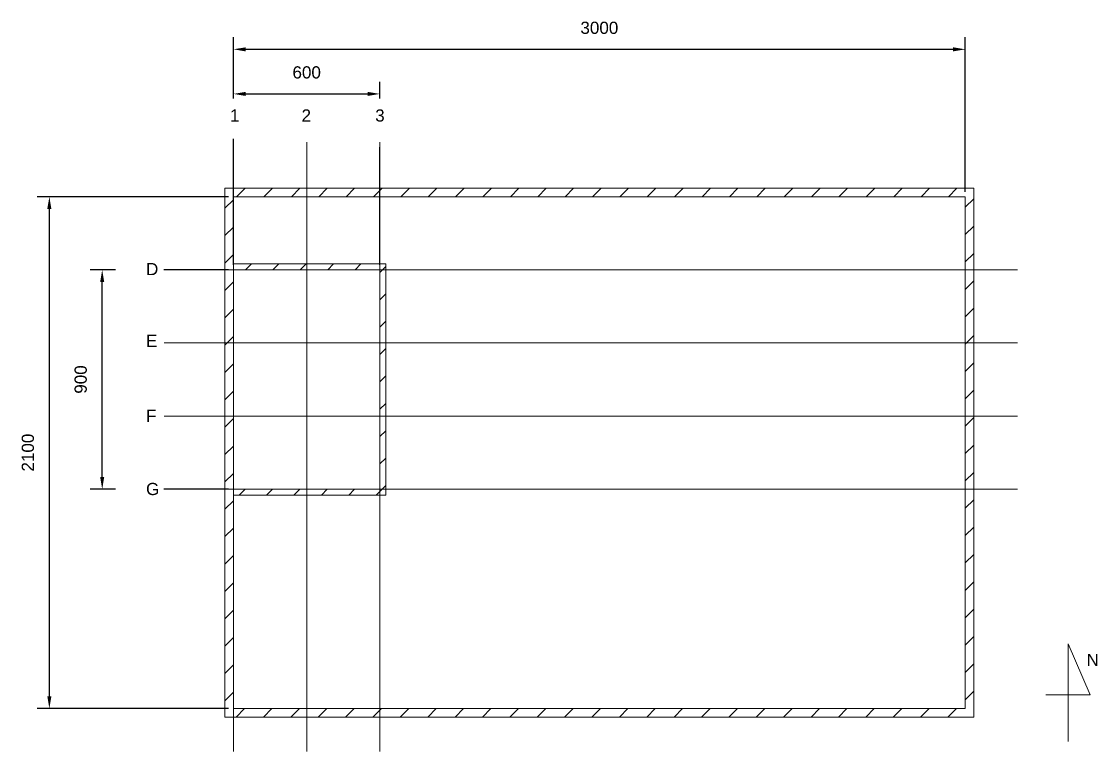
# Model space of a CAD drawing. Header units: millimetres. Extents: x 59762 to 60194, y -87842 to -87548.
# Drawn here: x 59775.29 to 59819.41, y -87580.44 to -87550.49 of the extents above; entities that cross this region are included whole.
import ezdxf

# ---------------------------------------------------------------- set-up
doc = ezdxf.new("R2010")
doc.units = ezdxf.units.MM
doc.linetypes.add('JIS_02_1.2', pattern=[2.5, 1.25, -1.25])
doc.layers.add('opisy', color=7, linetype='Continuous', lineweight=13)
doc.layers.add('wymiary', color=7, linetype='Continuous', lineweight=13)
doc.layers.add('osie', color=7, linetype='JIS_02_1.2', lineweight=5, transparency=0.7)
doc.layers.add('podkład', color=7, linetype='Continuous', lineweight=13, transparency=0.7)
doc.styles.get("Standard").update_dxf_attribs({"font": 'arial.ttf', "height": 0.02})
doc.styles.add('styl1', font='arial.ttf', dxfattribs={"height": 0.08})
doc.dimstyles.new('wentylacja', dxfattribs={"dimscale": 0, "dimtxt": 0.5, "dimasz": 0.5, "dimexe": 0.5, "dimexo": 0.2, "dimtad": 1, "dimlfac": 100, "dimtxsty": 'styl1', "dimcen": 2.5, "dimadec": 0, "dimazin": 0, "dimtfac": 1, "dimtmove": 0, "dimatfit": 3, "dimfxl": 1, "dimarcsym": 0})

# ---------------------------------------------------------------- blocks, each defined once
blk = doc.blocks.new('*D2')
at = {"layer": 'Defpoints', "color": 0, "transparency": 16777216}
for p in [(59776.433, -87557.679), (59783.983, -87557.679), (59783.983, -87578.679)]:
    blk.add_point(p, dxfattribs=at)
at = {"layer": 'wymiary', "color": 0, "lineweight": -2, "transparency": 16777216}
for p, q in [((59783.783, -87557.679), (59775.933, -87557.679)), ((59776.433, -87578.179), (59776.433, -87558.179)), ((59783.783, -87578.679), (59775.933, -87578.679))]:
    blk.add_line(p, q, dxfattribs=at)
at = {"layer": 'wymiary', "color": 0, "transparency": 16777216}
for points in [[(59776.349, -87558.179), (59776.516, -87558.179), (59776.433, -87557.679)], [(59776.349, -87578.179), (59776.516, -87578.179), (59776.433, -87578.679)]]:
    blk.add_solid(points, dxfattribs=at)
at = {"layer": 'wymiary', "color": 0, "transparency": 16777216, "insert": (59775.552, -87568.179), "char_height": 0.08, "attachment_point": 5, "rotation": 90, "style": 'styl1'}
blk.add_mtext('{\\H6.25x;2100}', dxfattribs=at)
blk = doc.blocks.new('*D3')
at = {"layer": 'Defpoints', "color": 0, "transparency": 16777216}
for p in [(59778.6, -87560.679), (59783.983, -87560.679), (59783.983, -87569.679)]:
    blk.add_point(p, dxfattribs=at)
at = {"layer": 'wymiary', "color": 0, "lineweight": -2, "transparency": 16777216}
for p, q in [((59779.144, -87560.679), (59778.1, -87560.679)), ((59783.783, -87560.679), (59781.133, -87560.679)), ((59778.6, -87569.179), (59778.6, -87561.179)), ((59779.144, -87569.679), (59778.1, -87569.679)), ((59783.783, -87569.679), (59781.133, -87569.679))]:
    blk.add_line(p, q, dxfattribs=at)
at = {"layer": 'wymiary', "color": 0, "transparency": 16777216}
for points in [[(59778.517, -87561.179), (59778.683, -87561.179), (59778.6, -87560.679)], [(59778.517, -87569.179), (59778.683, -87569.179), (59778.6, -87569.679)]]:
    blk.add_solid(points, dxfattribs=at)
at = {"layer": 'wymiary', "color": 0, "transparency": 16777216, "insert": (59777.72, -87565.179), "char_height": 0.08, "attachment_point": 5, "rotation": 90, "style": 'styl1'}
blk.add_mtext('{\\H6.25x;900}', dxfattribs=at)
blk = doc.blocks.new('*D4')
at = {"layer": 'Defpoints', "color": 0, "transparency": 16777216}
for p in [(59789.983, -87553.464), (59783.983, -87560.679), (59789.983, -87560.679)]:
    blk.add_point(p, dxfattribs=at)
at = {"layer": 'wymiary', "color": 0, "lineweight": -2, "transparency": 16777216}
for p, q in [((59783.983, -87553.656), (59783.983, -87552.964)), ((59789.983, -87553.656), (59789.983, -87552.964)), ((59784.483, -87553.464), (59789.483, -87553.464)), ((59783.983, -87560.479), (59783.983, -87555.646)), ((59789.983, -87560.479), (59789.983, -87555.646))]:
    blk.add_line(p, q, dxfattribs=at)
at = {"layer": 'wymiary', "color": 0, "transparency": 16777216}
for points in [[(59784.483, -87553.38), (59784.483, -87553.547), (59783.983, -87553.464)], [(59789.483, -87553.38), (59789.483, -87553.547), (59789.983, -87553.464)]]:
    blk.add_solid(points, dxfattribs=at)
at = {"layer": 'wymiary', "color": 0, "transparency": 16777216, "insert": (59786.983, -87552.583), "char_height": 0.08, "attachment_point": 5, "style": 'styl1'}
blk.add_mtext('{\\H6.25x;600}', dxfattribs=at)
blk = doc.blocks.new('*D7')
at = {"layer": 'Defpoints', "color": 0, "transparency": 16777216}
for p in [(59813.983, -87551.634), (59783.983, -87557.679), (59813.983, -87557.679)]:
    blk.add_point(p, dxfattribs=at)
at = {"layer": 'wymiary', "color": 0, "lineweight": -2, "transparency": 16777216}
for p, q in [((59783.983, -87553.31), (59783.983, -87551.134)), ((59813.983, -87557.479), (59813.983, -87551.134)), ((59784.483, -87551.634), (59813.483, -87551.634)), ((59783.983, -87557.479), (59783.983, -87555.3))]:
    blk.add_line(p, q, dxfattribs=at)
at = {"layer": 'wymiary', "color": 0, "transparency": 16777216}
for points in [[(59784.483, -87551.551), (59784.483, -87551.718), (59783.983, -87551.634)], [(59813.483, -87551.551), (59813.483, -87551.718), (59813.983, -87551.634)]]:
    blk.add_solid(points, dxfattribs=at)
at = {"layer": 'wymiary', "color": 0, "transparency": 16777216, "insert": (59798.983, -87550.754), "char_height": 0.08, "attachment_point": 5, "style": 'styl1'}
blk.add_mtext('{\\H6.25x;3000}', dxfattribs=at)

msp = doc.modelspace()

# ---------------------------------------------------------------- hatches: boundary and pattern name
at = {"layer": 'podkład'}
h = msp.add_hatch(dxfattribs=at)
h.set_pattern_fill('ANSI31', color=256, scale=0.25)
h.set_pattern_definition([(45, (56874.7879, -93571.9238), (-0.56126601, 0.56126601), [])])
h.paths.add_polyline_path([(59783.633478, -87579.029086), (59814.333478, -87579.029086), (59814.333478, -87557.329086), (59783.633478, -87557.329086)])
h.paths.add_polyline_path([(59783.983478, -87560.679086), (59789.983478, -87560.679086), (59789.983478, -87569.679086), (59783.983478, -87569.679086)], flags=16)
h.paths.add_polyline_path([(59783.983478, -87560.439086), (59783.983478, -87557.679086), (59813.983478, -87557.679086), (59813.983478, -87578.679086), (59783.983478, -87578.679086), (59783.983478, -87569.919086), (59790.223478, -87569.919086), (59790.223478, -87560.439086)], flags=16)

# ---------------------------------------------------------------- linework, layer by layer
at = {"layer": 'osie', "linetype": 'Continuous'}
for p, q in [((59783.983478, -87580.439086), (59783.983478, -87555.439086)), ((59786.983478, -87580.439086), (59786.983478, -87555.439086)), ((59789.983478, -87580.439086), (59789.983478, -87555.439086)), ((59781.133478, -87560.679086), (59816.133478, -87560.679086)), ((59781.133478, -87563.679086), (59816.133478, -87563.679086)), ((59781.133478, -87566.679086), (59816.133478, -87566.679086)), ((59781.133478, -87569.679086), (59816.133478, -87569.679086))]:
    msp.add_line(p, q, dxfattribs=at)
at = {"layer": 'podkład', "ltscale": 20}
for p, q in [((59818.204886, -87580.027712), (59818.204886, -87576.027712)), ((59818.204886, -87576.027712), (59819.105663, -87578.114944)), ((59819.105663, -87578.114944), (59817.289302, -87578.114944))]:
    msp.add_line(p, q, dxfattribs=at)
at = {"layer": 'podkład'}
msp.add_lwpolyline([(59783.633478, -87557.329086), (59814.333478, -87557.329086), (59814.333478, -87579.029086), (59783.633478, -87579.029086)], close=True, dxfattribs=at)
for points in [[(59783.983478, -87560.439086), (59783.983478, -87557.679086), (59813.983478, -87557.679086), (59813.983478, -87578.679086), (59783.983478, -87578.679086), (59783.983478, -87569.919086)], [(59783.983478, -87569.919086), (59790.223478, -87569.919086), (59790.223478, -87560.439086), (59783.983478, -87560.439086)], [(59783.983478, -87560.679086), (59783.983478, -87569.679086)], [(59783.983478, -87569.679086), (59789.983478, -87569.679086), (59789.983478, -87560.679086), (59783.983478, -87560.679086)], [(59783.983478, -87569.679086), (59783.983478, -87560.679086)]]:
    msp.add_lwpolyline(points, dxfattribs=at)

# ---------------------------------------------------------------- texts
at = {"layer": 'opisy', "char_height": 0.5, "attachment_point": 1}
for s, insert in [('1 ', (59783.834437, -87554.098525)), ('2 ', (59786.773375, -87554.098525)), ('3 ', (59789.791955, -87554.098525)), ('D ', (59780.396215, -87560.398584)), ('E ', (59780.396215, -87563.342061)), ('F ', (59780.396215, -87566.422116)), ('G ', (59780.396215, -87569.420379))]:
    msp.add_mtext_dynamic_manual_height_columns(s, width=0.9375, gutter_width=4.6875, heights=[0], dxfattribs=dict(at, insert=insert))
at = {"layer": 'podkład', "ltscale": 20, "insert": (59818.958578, -87576.435519), "char_height": 0.5, "attachment_point": 1}
msp.add_mtext_dynamic_manual_height_columns('N', width=3.47595079, gutter_width=2.5, heights=[0], dxfattribs=at)

# ---------------------------------------------------------------- dimensions: what is measured, and where the dimension line sits
at = {"layer": 'wymiary'}
for base, p1, p2, override, picture, middle in [((59813.983478, -87551.634203), (59783.983478, -87557.679086), (59813.983478, -87557.679086), {"dimscale": 1, "dimtix": 0, "dimtofl": 1, "dimtmove": 0, "dimatfit": 3}, '*D7', (59798.983478, -87550.753746)), ((59789.983478, -87553.463568), (59783.983478, -87560.679086), (59789.983478, -87560.679086), {"dimscale": 1}, '*D4', (59786.983478, -87552.583281))]:
    dim = msp.add_linear_dim(base=base, p1=p1, p2=p2, text='{\\H6.25x;<>}', dimstyle='wentylacja', override=override, dxfattribs=at)
    dim.commit()
    dim.dimension.update_dxf_attribs({"geometry": picture, "text_midpoint": middle})
for base, p1, p2, picture, middle in [((59776.432568, -87557.679086), (59783.983478, -87578.679086), (59783.983478, -87557.679086), '*D2', (59775.552281, -87568.179086)), ((59778.600103, -87560.679086), (59783.983478, -87569.679086), (59783.983478, -87560.679086), '*D3', (59777.719817, -87565.179086))]:
    dim = msp.add_linear_dim(base=base, p1=p1, p2=p2, angle=90, text='{\\H6.25x;<>}', dimstyle='wentylacja', override={"dimscale": 1, "dimtix": 0, "dimtofl": 1, "dimtmove": 0, "dimatfit": 3}, dxfattribs=at)
    dim.commit()
    dim.dimension.update_dxf_attribs({"geometry": picture, "text_midpoint": middle})

doc.saveas('drawing.dxf')
